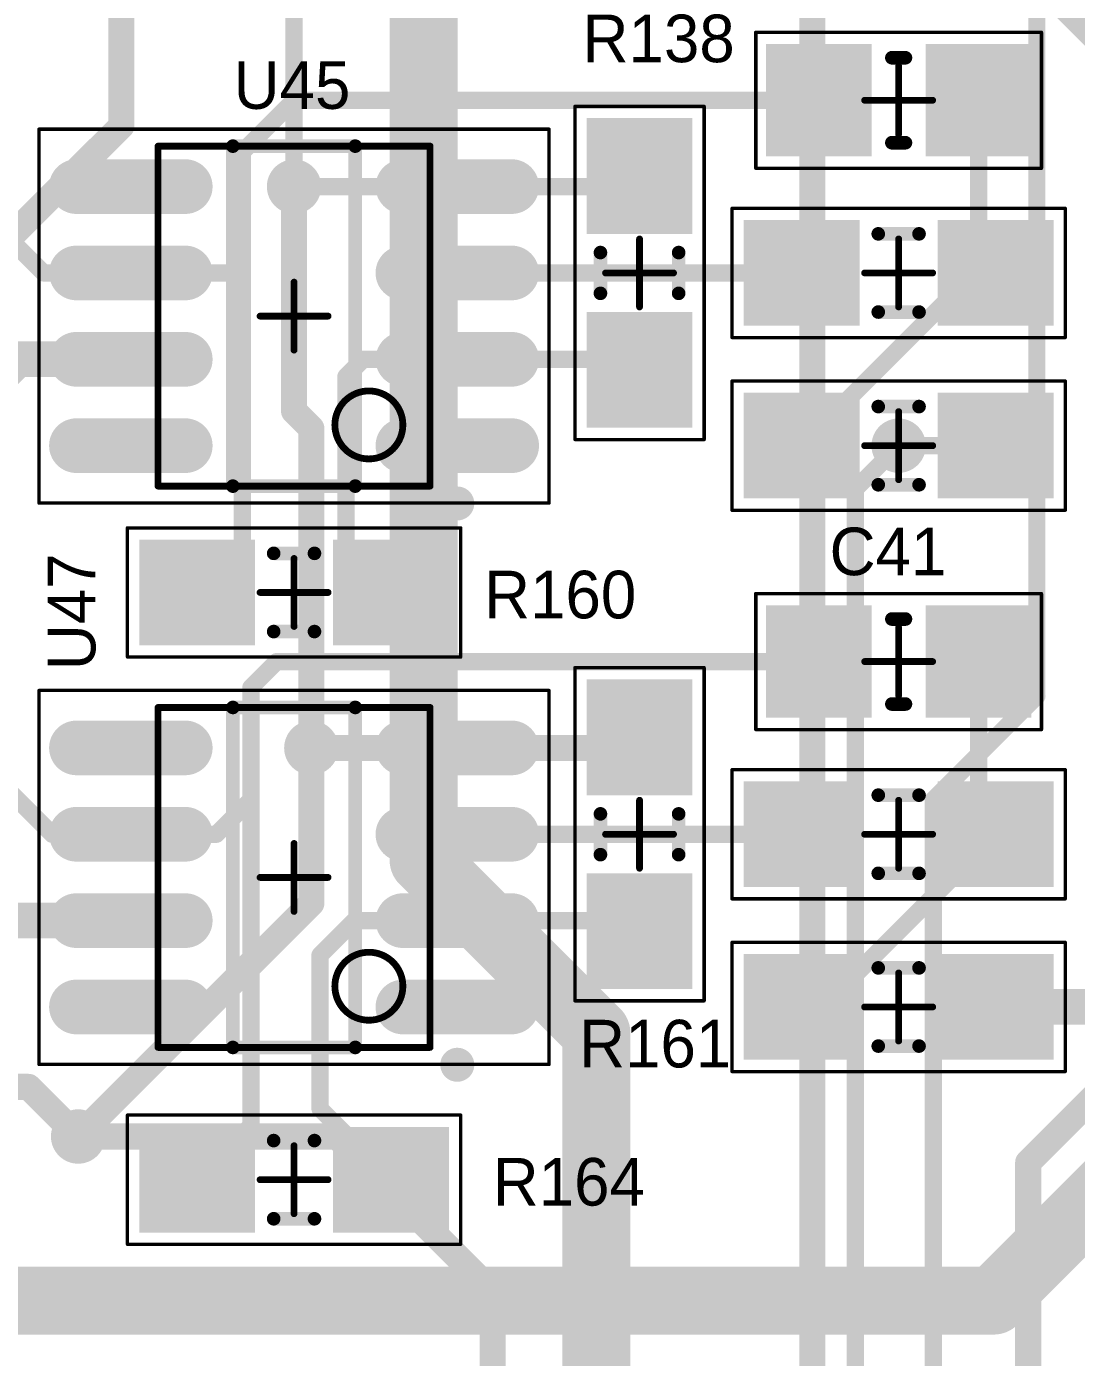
# Model space of a CAD drawing. Header units: millimetres. Extents: x 37 to 246, y 26 to 184.
# Drawn here: x 211.97 to 227.4, y 69.14 to 88.71 of the extents above; entities that cross this region are included whole.
import ezdxf

# ---------------------------------------------------------------- set-up
doc = ezdxf.new("R2010")
doc.units = ezdxf.units.MM
for name, color, linetype in [('BottomLayer', 5, 'Continuous'), ('Mechanical13', 56, 'Continuous'), ('Mechanical15', 56, 'Continuous'), ('MultiLayer', 9, 'Continuous'), ('TopLayer', 1, 'Continuous'), ('TopOverlay', 2, 'Continuous'), ('TopPaste', 8, 'Continuous'), ('TopSolder', 216, 'Continuous'), ('ViaHoleLayer', 16, 'Continuous')]:
    doc.layers.add(name, color=color, linetype=linetype)

msp = doc.modelspace()

# ---------------------------------------------------------------- linework, layer by layer
at = {"layer": 'BottomLayer'}
for points, const_width in [([(213.36, 87.249), (213.36, 97.155)], 0.384), ([(217.805, 76.454), (217.805, 94.234)], 1), ([(226.822, 78.867), (226.822, 94.615)], 0.254), ([(223.52, 59.69), (223.52, 94.234)], 0.384), ([(215.9, 86.36), (215.9, 90.297)], 0.254), ([(210.82, 84.709), (213.36, 87.249)], 0.384), ([(215.9, 83.058), (215.9, 86.36)], 0.384), ([(215.9, 83.058), (216.154, 82.804)], 0.384), ([(216.154, 78.105), (216.154, 82.804)], 0.384), ([(224.155, 81.915), (224.79, 82.55)], 0.254), ([(224.155, 59.309), (224.155, 81.915)], 0.254), ([(225.298, 77.343), (226.822, 78.867)], 0.254), ([(216.154, 75.819), (216.154, 78.105)], 0.384), ([(225.298, 54.864), (225.298, 77.343)], 0.254), ([(217.805, 76.454), (220.345, 73.914)], 1), ([(226.695, 72.009), (230.886, 76.2)], 0.384), ([(212.725, 72.39), (216.154, 75.819)], 0.384), ([(220.345, 65.405), (220.345, 73.914)], 1), ([(212.725, 72.39), (216.535, 72.39)], 0.384), ([(216.535, 72.39), (218.821, 70.104)], 0.384), ([(226.695, 60.325), (226.695, 72.009)], 0.384), ([(218.821, 66.421), (218.821, 70.104)], 0.384)]:
    msp.add_lwpolyline(points, dxfattribs=dict(at, const_width=const_width))
for points, const_width in [([(213.264, 87.249, 1), (213.456, 87.249, 1)], 0.192), ([(213.264, 87.249, 1), (213.456, 87.249, 1)], 0.192), ([(215.7, 86.36, 1), (216.1, 86.36, 1)], 0.4), ([(215.804, 86.36, 1), (215.996, 86.36, 1)], 0.192), ([(215.837, 86.36, 1), (215.964, 86.36, 1)], 0.127), ([(215.804, 83.058, 1), (215.996, 83.058, 1)], 0.192), ([(215.804, 83.058, 1), (215.996, 83.058, 1)], 0.192), ([(216.058, 82.804, 1), (216.25, 82.804, 1)], 0.192), ([(216.058, 82.804, 1), (216.25, 82.804, 1)], 0.192), ([(224.59, 82.55, 1), (224.99, 82.55, 1)], 0.4), ([(224.726, 82.55, 1), (224.853, 82.55, 1)], 0.127), ([(224.091, 81.915, 1), (224.219, 81.915, 1)], 0.127), ([(224.091, 81.915, 1), (224.219, 81.915, 1)], 0.127), ([(226.758, 78.867, 1), (226.886, 78.867, 1)], 0.127), ([(226.758, 78.867, 1), (226.886, 78.867, 1)], 0.127), ([(215.954, 78.105, 1), (216.354, 78.105, 1)], 0.4), ([(216.058, 78.105, 1), (216.25, 78.105, 1)], 0.192), ([(216.058, 78.105, 1), (216.25, 78.105, 1)], 0.192), ([(225.234, 77.343, 1), (225.362, 77.343, 1)], 0.127), ([(225.234, 77.343, 1), (225.362, 77.343, 1)], 0.127), ([(217.555, 76.454, 1), (218.055, 76.454, 1)], 0.5), ([(217.555, 76.454, 1), (218.055, 76.454, 1)], 0.5), ([(216.058, 75.819, 1), (216.25, 75.819, 1)], 0.192), ([(216.058, 75.819, 1), (216.25, 75.819, 1)], 0.192), ([(220.095, 73.914, 1), (220.595, 73.914, 1)], 0.5), ([(220.095, 73.914, 1), (220.595, 73.914, 1)], 0.5), ([(212.525, 72.39, 1), (212.925, 72.39, 1)], 0.4), ([(212.629, 72.39, 1), (212.821, 72.39, 1)], 0.192), ([(212.629, 72.39, 1), (212.821, 72.39, 1)], 0.192), ([(216.439, 72.39, 1), (216.631, 72.39, 1)], 0.192), ([(216.439, 72.39, 1), (216.631, 72.39, 1)], 0.192), ([(226.599, 72.009, 1), (226.791, 72.009, 1)], 0.192), ([(226.599, 72.009, 1), (226.791, 72.009, 1)], 0.192), ([(218.725, 70.104, 1), (218.917, 70.104, 1)], 0.192), ([(218.725, 70.104, 1), (218.917, 70.104, 1)], 0.192)]:
    msp.add_lwpolyline(points, format="xyb", close=True, dxfattribs=dict(at, const_width=const_width))
at = {"layer": 'Mechanical13', "const_width": 0.1}
for points in [[(213.9, 86.955), (217.9, 86.955)], [(213.9, 81.955), (213.9, 86.955)], [(217.9, 81.955), (217.9, 86.955)], [(213.9, 81.955), (217.9, 81.955)], [(213.9, 73.7), (213.9, 78.7)], [(213.9, 78.7), (217.9, 78.7)], [(217.9, 73.7), (217.9, 78.7)], [(213.9, 73.7), (217.9, 73.7)]]:
    msp.add_lwpolyline(points, dxfattribs=at)
at = {"layer": 'Mechanical13'}
for points, const_width in [([(213.875, 86.955, 1), (213.925, 86.955, 1)], 0.05), ([(213.875, 86.955, 1), (213.925, 86.955, 1)], 0.05), ([(217.875, 86.955, 1), (217.925, 86.955, 1)], 0.05), ([(217.875, 86.955, 1), (217.925, 86.955, 1)], 0.05), ([(217.5, 82.855, 1), (216.5, 82.855, 1)], 0.1), ([(216.475, 82.855, 1), (216.525, 82.855, 1)], 0.05), ([(217.475, 82.855, 1), (217.525, 82.855, 1)], 0.05), ([(213.875, 81.955, 1), (213.925, 81.955, 1)], 0.05), ([(213.875, 81.955, 1), (213.925, 81.955, 1)], 0.05), ([(217.875, 81.955, 1), (217.925, 81.955, 1)], 0.05), ([(217.875, 81.955, 1), (217.925, 81.955, 1)], 0.05), ([(213.875, 78.7, 1), (213.925, 78.7, 1)], 0.05), ([(213.875, 78.7, 1), (213.925, 78.7, 1)], 0.05), ([(217.875, 78.7, 1), (217.925, 78.7, 1)], 0.05), ([(217.875, 78.7, 1), (217.925, 78.7, 1)], 0.05), ([(217.5, 74.6, 1), (216.5, 74.6, 1)], 0.1), ([(216.475, 74.6, 1), (216.525, 74.6, 1)], 0.05), ([(217.475, 74.6, 1), (217.525, 74.6, 1)], 0.05), ([(213.875, 73.7, 1), (213.925, 73.7, 1)], 0.05), ([(213.875, 73.7, 1), (213.925, 73.7, 1)], 0.05), ([(217.875, 73.7, 1), (217.925, 73.7, 1)], 0.05), ([(217.875, 73.7, 1), (217.925, 73.7, 1)], 0.05)]:
    msp.add_lwpolyline(points, format="xyb", close=True, dxfattribs=dict(at, const_width=const_width))
at = {"layer": 'Mechanical15'}
for points, const_width in [([(222.69, 88.63), (226.89, 88.63)], 0.05), ([(222.69, 86.63), (222.69, 88.63)], 0.05), ([(226.89, 86.63), (226.89, 88.63)], 0.05), ([(224.79, 87.13), (224.79, 88.13)], 0.1), ([(224.29, 87.63), (225.29, 87.63)], 0.1), ([(220.03, 82.64), (220.03, 87.54)], 0.05), ([(220.03, 87.54), (221.93, 87.54)], 0.05), ([(221.93, 82.64), (221.93, 87.54)], 0.05), ([(212.15, 87.205), (219.65, 87.205)], 0.05), ([(212.15, 81.705), (212.15, 87.205)], 0.05), ([(219.65, 81.705), (219.65, 87.205)], 0.05), ([(222.69, 86.63), (226.89, 86.63)], 0.05), ([(222.34, 86.04), (227.24, 86.04)], 0.05), ([(222.34, 84.14), (222.34, 86.04)], 0.05), ([(227.24, 84.14), (227.24, 86.04)], 0.05), ([(220.98, 84.59), (220.98, 85.59)], 0.1), ([(224.79, 84.59), (224.79, 85.59)], 0.1), ([(220.48, 85.09), (221.48, 85.09)], 0.1), ([(224.29, 85.09), (225.29, 85.09)], 0.1), ([(215.9, 83.955), (215.9, 84.955)], 0.1), ([(215.4, 84.455), (216.4, 84.455)], 0.1), ([(222.34, 84.14), (227.24, 84.14)], 0.05), ([(222.34, 81.6), (222.34, 83.5)], 0.05), ([(222.34, 83.5), (227.24, 83.5)], 0.05), ([(227.24, 81.6), (227.24, 83.5)], 0.05), ([(224.79, 82.05), (224.79, 83.05)], 0.1), ([(220.03, 82.64), (221.93, 82.64)], 0.05), ([(224.29, 82.55), (225.29, 82.55)], 0.1), ([(212.15, 81.705), (219.65, 81.705)], 0.05), ([(222.34, 81.6), (227.24, 81.6)], 0.05), ([(213.45, 81.341), (218.35, 81.341)], 0.05), ([(213.45, 79.441), (213.45, 81.341)], 0.05), ([(218.35, 79.441), (218.35, 81.341)], 0.05), ([(215.9, 79.891), (215.9, 80.891)], 0.1), ([(215.4, 80.391), (216.4, 80.391)], 0.1), ([(222.69, 80.375), (226.89, 80.375)], 0.05), ([(222.69, 78.375), (222.69, 80.375)], 0.05), ([(226.89, 78.375), (226.89, 80.375)], 0.05), ([(224.79, 78.875), (224.79, 79.875)], 0.1), ([(213.45, 79.441), (218.35, 79.441)], 0.05), ([(220.03, 79.285), (221.93, 79.285)], 0.05), ([(220.03, 74.385), (220.03, 79.285)], 0.05), ([(221.93, 74.385), (221.93, 79.285)], 0.05), ([(224.29, 79.375), (225.29, 79.375)], 0.1), ([(212.15, 73.45), (212.15, 78.95)], 0.05), ([(212.15, 78.95), (219.65, 78.95)], 0.05), ([(219.65, 73.45), (219.65, 78.95)], 0.05), ([(222.69, 78.375), (226.89, 78.375)], 0.05), ([(222.34, 75.885), (222.34, 77.785)], 0.05), ([(222.34, 77.785), (227.24, 77.785)], 0.05), ([(227.24, 75.885), (227.24, 77.785)], 0.05), ([(220.98, 76.335), (220.98, 77.335)], 0.1), ([(224.79, 76.335), (224.79, 77.335)], 0.1), ([(215.9, 75.7), (215.9, 76.7)], 0.1), ([(220.48, 76.835), (221.48, 76.835)], 0.1), ([(224.29, 76.835), (225.29, 76.835)], 0.1), ([(215.4, 76.2), (216.4, 76.2)], 0.1), ([(222.34, 75.885), (227.24, 75.885)], 0.05), ([(222.34, 75.245), (227.24, 75.245)], 0.05), ([(222.34, 73.345), (222.34, 75.245)], 0.05), ([(227.24, 73.345), (227.24, 75.245)], 0.05), ([(224.79, 73.795), (224.79, 74.795)], 0.1), ([(220.03, 74.385), (221.93, 74.385)], 0.05), ([(224.29, 74.295), (225.29, 74.295)], 0.1), ([(212.15, 73.45), (219.65, 73.45)], 0.05), ([(222.34, 73.345), (227.24, 73.345)], 0.05), ([(213.45, 72.705), (218.35, 72.705)], 0.05), ([(213.45, 70.805), (213.45, 72.705)], 0.05), ([(218.35, 70.805), (218.35, 72.705)], 0.05), ([(215.9, 71.255), (215.9, 72.255)], 0.1), ([(215.4, 71.755), (216.4, 71.755)], 0.1), ([(213.45, 70.805), (218.35, 70.805)], 0.05)]:
    msp.add_lwpolyline(points, dxfattribs=dict(at, const_width=const_width))
for points, const_width in [([(222.677, 88.63, 1), (222.702, 88.63, 1)], 0.025), ([(222.677, 88.63, 1), (222.702, 88.63, 1)], 0.025), ([(226.877, 88.63, 1), (226.902, 88.63, 1)], 0.025), ([(226.877, 88.63, 1), (226.902, 88.63, 1)], 0.025), ([(224.765, 88.13, 1), (224.815, 88.13, 1)], 0.05), ([(224.265, 87.63, 1), (224.315, 87.63, 1)], 0.05), ([(225.265, 87.63, 1), (225.315, 87.63, 1)], 0.05), ([(220.018, 87.54, 1), (220.042, 87.54, 1)], 0.025), ([(220.018, 87.54, 1), (220.042, 87.54, 1)], 0.025), ([(221.918, 87.54, 1), (221.942, 87.54, 1)], 0.025), ([(221.918, 87.54, 1), (221.942, 87.54, 1)], 0.025), ([(212.138, 87.205, 1), (212.162, 87.205, 1)], 0.025), ([(212.138, 87.205, 1), (212.162, 87.205, 1)], 0.025), ([(219.638, 87.205, 1), (219.662, 87.205, 1)], 0.025), ([(219.638, 87.205, 1), (219.662, 87.205, 1)], 0.025), ([(224.765, 87.13, 1), (224.815, 87.13, 1)], 0.05), ([(222.677, 86.63, 1), (222.702, 86.63, 1)], 0.025), ([(222.677, 86.63, 1), (222.702, 86.63, 1)], 0.025), ([(226.877, 86.63, 1), (226.902, 86.63, 1)], 0.025), ([(226.877, 86.63, 1), (226.902, 86.63, 1)], 0.025), ([(222.328, 86.04, 1), (222.352, 86.04, 1)], 0.025), ([(222.328, 86.04, 1), (222.352, 86.04, 1)], 0.025), ([(227.228, 86.04, 1), (227.252, 86.04, 1)], 0.025), ([(227.228, 86.04, 1), (227.252, 86.04, 1)], 0.025), ([(220.955, 85.59, 1), (221.005, 85.59, 1)], 0.05), ([(224.765, 85.59, 1), (224.815, 85.59, 1)], 0.05), ([(220.455, 85.09, 1), (220.505, 85.09, 1)], 0.05), ([(221.455, 85.09, 1), (221.505, 85.09, 1)], 0.05), ([(224.265, 85.09, 1), (224.315, 85.09, 1)], 0.05), ([(225.265, 85.09, 1), (225.315, 85.09, 1)], 0.05), ([(215.875, 84.955, 1), (215.925, 84.955, 1)], 0.05), ([(220.955, 84.59, 1), (221.005, 84.59, 1)], 0.05), ([(224.765, 84.59, 1), (224.815, 84.59, 1)], 0.05), ([(215.375, 84.455, 1), (215.425, 84.455, 1)], 0.05), ([(216.375, 84.455, 1), (216.425, 84.455, 1)], 0.05), ([(222.328, 84.14, 1), (222.352, 84.14, 1)], 0.025), ([(222.328, 84.14, 1), (222.352, 84.14, 1)], 0.025), ([(227.228, 84.14, 1), (227.252, 84.14, 1)], 0.025), ([(227.228, 84.14, 1), (227.252, 84.14, 1)], 0.025), ([(215.875, 83.955, 1), (215.925, 83.955, 1)], 0.05), ([(222.328, 83.5, 1), (222.352, 83.5, 1)], 0.025), ([(222.328, 83.5, 1), (222.352, 83.5, 1)], 0.025), ([(227.228, 83.5, 1), (227.252, 83.5, 1)], 0.025), ([(227.228, 83.5, 1), (227.252, 83.5, 1)], 0.025), ([(224.765, 83.05, 1), (224.815, 83.05, 1)], 0.05), ([(220.018, 82.64, 1), (220.042, 82.64, 1)], 0.025), ([(220.018, 82.64, 1), (220.042, 82.64, 1)], 0.025), ([(221.918, 82.64, 1), (221.942, 82.64, 1)], 0.025), ([(221.918, 82.64, 1), (221.942, 82.64, 1)], 0.025), ([(224.265, 82.55, 1), (224.315, 82.55, 1)], 0.05), ([(225.265, 82.55, 1), (225.315, 82.55, 1)], 0.05), ([(224.765, 82.05, 1), (224.815, 82.05, 1)], 0.05), ([(212.138, 81.705, 1), (212.162, 81.705, 1)], 0.025), ([(212.138, 81.705, 1), (212.162, 81.705, 1)], 0.025), ([(219.638, 81.705, 1), (219.662, 81.705, 1)], 0.025), ([(219.638, 81.705, 1), (219.662, 81.705, 1)], 0.025), ([(222.328, 81.6, 1), (222.352, 81.6, 1)], 0.025), ([(222.328, 81.6, 1), (222.352, 81.6, 1)], 0.025), ([(227.228, 81.6, 1), (227.252, 81.6, 1)], 0.025), ([(227.228, 81.6, 1), (227.252, 81.6, 1)], 0.025), ([(213.438, 81.341, 1), (213.462, 81.341, 1)], 0.025), ([(213.438, 81.341, 1), (213.462, 81.341, 1)], 0.025), ([(218.338, 81.341, 1), (218.362, 81.341, 1)], 0.025), ([(218.338, 81.341, 1), (218.362, 81.341, 1)], 0.025), ([(215.875, 80.891, 1), (215.925, 80.891, 1)], 0.05), ([(215.375, 80.391, 1), (215.425, 80.391, 1)], 0.05), ([(216.375, 80.391, 1), (216.425, 80.391, 1)], 0.05), ([(222.677, 80.375, 1), (222.702, 80.375, 1)], 0.025), ([(222.677, 80.375, 1), (222.702, 80.375, 1)], 0.025), ([(226.877, 80.375, 1), (226.902, 80.375, 1)], 0.025), ([(226.877, 80.375, 1), (226.902, 80.375, 1)], 0.025), ([(215.875, 79.891, 1), (215.925, 79.891, 1)], 0.05), ([(224.765, 79.875, 1), (224.815, 79.875, 1)], 0.05), ([(213.438, 79.441, 1), (213.462, 79.441, 1)], 0.025), ([(213.438, 79.441, 1), (213.462, 79.441, 1)], 0.025), ([(218.338, 79.441, 1), (218.362, 79.441, 1)], 0.025), ([(218.338, 79.441, 1), (218.362, 79.441, 1)], 0.025), ([(220.018, 79.285, 1), (220.042, 79.285, 1)], 0.025), ([(220.018, 79.285, 1), (220.042, 79.285, 1)], 0.025), ([(221.918, 79.285, 1), (221.942, 79.285, 1)], 0.025), ([(221.918, 79.285, 1), (221.942, 79.285, 1)], 0.025), ([(224.265, 79.375, 1), (224.315, 79.375, 1)], 0.05), ([(225.265, 79.375, 1), (225.315, 79.375, 1)], 0.05), ([(212.138, 78.95, 1), (212.162, 78.95, 1)], 0.025), ([(212.138, 78.95, 1), (212.162, 78.95, 1)], 0.025), ([(219.638, 78.95, 1), (219.662, 78.95, 1)], 0.025), ([(219.638, 78.95, 1), (219.662, 78.95, 1)], 0.025), ([(224.765, 78.875, 1), (224.815, 78.875, 1)], 0.05), ([(222.677, 78.375, 1), (222.702, 78.375, 1)], 0.025), ([(222.677, 78.375, 1), (222.702, 78.375, 1)], 0.025), ([(226.877, 78.375, 1), (226.902, 78.375, 1)], 0.025), ([(226.877, 78.375, 1), (226.902, 78.375, 1)], 0.025), ([(222.328, 77.785, 1), (222.352, 77.785, 1)], 0.025), ([(222.328, 77.785, 1), (222.352, 77.785, 1)], 0.025), ([(227.228, 77.785, 1), (227.252, 77.785, 1)], 0.025), ([(227.228, 77.785, 1), (227.252, 77.785, 1)], 0.025), ([(220.955, 77.335, 1), (221.005, 77.335, 1)], 0.05), ([(224.765, 77.335, 1), (224.815, 77.335, 1)], 0.05), ([(215.875, 76.7, 1), (215.925, 76.7, 1)], 0.05), ([(220.455, 76.835, 1), (220.505, 76.835, 1)], 0.05), ([(221.455, 76.835, 1), (221.505, 76.835, 1)], 0.05), ([(224.265, 76.835, 1), (224.315, 76.835, 1)], 0.05), ([(225.265, 76.835, 1), (225.315, 76.835, 1)], 0.05), ([(220.955, 76.335, 1), (221.005, 76.335, 1)], 0.05), ([(224.765, 76.335, 1), (224.815, 76.335, 1)], 0.05), ([(215.375, 76.2, 1), (215.425, 76.2, 1)], 0.05), ([(216.375, 76.2, 1), (216.425, 76.2, 1)], 0.05), ([(215.875, 75.7, 1), (215.925, 75.7, 1)], 0.05), ([(222.328, 75.885, 1), (222.352, 75.885, 1)], 0.025), ([(222.328, 75.885, 1), (222.352, 75.885, 1)], 0.025), ([(227.228, 75.885, 1), (227.252, 75.885, 1)], 0.025), ([(227.228, 75.885, 1), (227.252, 75.885, 1)], 0.025), ([(222.328, 75.245, 1), (222.352, 75.245, 1)], 0.025), ([(222.328, 75.245, 1), (222.352, 75.245, 1)], 0.025), ([(227.228, 75.245, 1), (227.252, 75.245, 1)], 0.025), ([(227.228, 75.245, 1), (227.252, 75.245, 1)], 0.025), ([(224.765, 74.795, 1), (224.815, 74.795, 1)], 0.05), ([(220.018, 74.385, 1), (220.042, 74.385, 1)], 0.025), ([(220.018, 74.385, 1), (220.042, 74.385, 1)], 0.025), ([(221.918, 74.385, 1), (221.942, 74.385, 1)], 0.025), ([(221.918, 74.385, 1), (221.942, 74.385, 1)], 0.025), ([(224.265, 74.295, 1), (224.315, 74.295, 1)], 0.05), ([(225.265, 74.295, 1), (225.315, 74.295, 1)], 0.05), ([(224.765, 73.795, 1), (224.815, 73.795, 1)], 0.05), ([(212.138, 73.45, 1), (212.162, 73.45, 1)], 0.025), ([(212.138, 73.45, 1), (212.162, 73.45, 1)], 0.025), ([(219.638, 73.45, 1), (219.662, 73.45, 1)], 0.025), ([(219.638, 73.45, 1), (219.662, 73.45, 1)], 0.025), ([(222.328, 73.345, 1), (222.352, 73.345, 1)], 0.025), ([(222.328, 73.345, 1), (222.352, 73.345, 1)], 0.025), ([(227.228, 73.345, 1), (227.252, 73.345, 1)], 0.025), ([(227.228, 73.345, 1), (227.252, 73.345, 1)], 0.025), ([(213.438, 72.705, 1), (213.462, 72.705, 1)], 0.025), ([(213.438, 72.705, 1), (213.462, 72.705, 1)], 0.025), ([(218.338, 72.705, 1), (218.362, 72.705, 1)], 0.025), ([(218.338, 72.705, 1), (218.362, 72.705, 1)], 0.025), ([(215.875, 72.255, 1), (215.925, 72.255, 1)], 0.05), ([(215.375, 71.755, 1), (215.425, 71.755, 1)], 0.05), ([(216.375, 71.755, 1), (216.425, 71.755, 1)], 0.05), ([(215.875, 71.255, 1), (215.925, 71.255, 1)], 0.05), ([(213.438, 70.805, 1), (213.462, 70.805, 1)], 0.025), ([(213.438, 70.805, 1), (213.462, 70.805, 1)], 0.025), ([(218.338, 70.805, 1), (218.362, 70.805, 1)], 0.025), ([(218.338, 70.805, 1), (218.362, 70.805, 1)], 0.025)]:
    msp.add_lwpolyline(points, format="xyb", close=True, dxfattribs=dict(at, const_width=const_width))
at = {"layer": 'MultiLayer', "const_width": 0.4}
for points in [[(215.7, 86.36, 1), (216.1, 86.36, 1)], [(224.59, 82.55, 1), (224.99, 82.55, 1)], [(215.954, 78.105, 1), (216.354, 78.105, 1)], [(212.525, 72.39, 1), (212.925, 72.39, 1)]]:
    msp.add_lwpolyline(points, format="xyb", close=True, dxfattribs=at)
at = {"layer": 'TopLayer'}
for points, const_width in [([(218.186, 98.044), (230.886, 85.344)], 0.384), ([(215.138, 86.868), (215.9, 87.63)], 0.254), ([(215.9, 87.63), (223.615, 87.63)], 0.254), ([(225.965, 85.34), (225.965, 87.63)], 0.254), ([(215.138, 85.09), (215.138, 86.868)], 0.254), ([(214.3, 86.36), (212.7, 86.36)], 0.6), ([(219.1, 86.36), (217.5, 86.36)], 0.6), ([(220.825, 86.36), (220.98, 86.515)], 0.254), ([(215.9, 86.36), (218.3, 86.36)], 0.254), ([(218.3, 86.36), (220.825, 86.36)], 0.254), ([(211.582, 85.725), (212.217, 85.09)], 0.254), ([(214.3, 85.09), (212.7, 85.09)], 0.6), ([(219.1, 85.09), (217.5, 85.09)], 0.6), ([(225.965, 85.34), (226.215, 85.09)], 0.254), ([(212.217, 85.09), (213.5, 85.09)], 0.254), ([(213.5, 85.09), (215.138, 85.09)], 0.254), ([(215.138, 81.054), (215.138, 85.09)], 0.254), ([(218.3, 85.09), (223.365, 85.09)], 0.254), ([(223.365, 82.55), (225.905, 85.09)], 0.254), ([(225.905, 85.09), (226.215, 85.09)], 0.254), ([(210.82, 82.804), (211.836, 83.82)], 0.524), ([(211.836, 83.82), (213.5, 83.82)], 0.524), ([(214.3, 83.82), (212.7, 83.82)], 0.6), ([(219.1, 83.82), (217.5, 83.82)], 0.6), ([(216.662, 83.566), (216.916, 83.82)], 0.254), ([(216.916, 83.82), (218.3, 83.82)], 0.254), ([(218.3, 83.82), (220.825, 83.82)], 0.254), ([(220.825, 83.82), (220.98, 83.665)], 0.254), ([(216.662, 81.054), (216.662, 83.566)], 0.254), ([(214.3, 82.55), (212.7, 82.55)], 0.6), ([(219.1, 82.55), (217.5, 82.55)], 0.6), ([(224.79, 82.55), (226.215, 82.55)], 0.254), ([(214.475, 80.391), (215.138, 81.054)], 0.254), ([(216.662, 81.054), (217.325, 80.391)], 0.254), ([(215.265, 78.994), (215.646, 79.375)], 0.254), ([(215.646, 79.375), (223.615, 79.375)], 0.254), ([(225.965, 77.085), (225.965, 79.375)], 0.254), ([(215.265, 77.343), (215.265, 78.994)], 0.254), ([(214.3, 78.105), (212.7, 78.105)], 0.6), ([(216.154, 78.105), (218.3, 78.105)], 0.384), ([(219.1, 78.105), (217.5, 78.105)], 0.6), ([(218.3, 78.105), (220.825, 78.105)], 0.384), ([(220.825, 78.105), (220.98, 78.26)], 0.384), ([(211.201, 77.978), (212.344, 76.835)], 0.254), ([(214.757, 76.835), (215.265, 77.343)], 0.254), ([(215.265, 72.545), (215.265, 77.343)], 0.254), ([(214.3, 76.835), (212.7, 76.835)], 0.6), ([(219.1, 76.835), (217.5, 76.835)], 0.6), ([(225.965, 77.085), (226.215, 76.835)], 0.254), ([(212.344, 76.835), (213.5, 76.835)], 0.254), ([(213.5, 76.835), (214.757, 76.835)], 0.254), ([(218.3, 76.835), (223.365, 76.835)], 0.254), ([(223.675, 74.295), (226.215, 76.835)], 0.254), ([(210.915, 75.565), (213.5, 75.565)], 0.524), ([(214.3, 75.565), (212.7, 75.565)], 0.6), ([(219.1, 75.565), (217.5, 75.565)], 0.6), ([(216.281, 75.057), (216.789, 75.565)], 0.254), ([(216.789, 75.565), (218.3, 75.565)], 0.254), ([(218.3, 75.565), (220.825, 75.565)], 0.254), ([(220.825, 75.565), (220.98, 75.41)], 0.254), ([(216.281, 72.799), (216.281, 75.057)], 0.254), ([(214.3, 74.295), (212.7, 74.295)], 0.6), ([(219.1, 74.295), (217.5, 74.295)], 0.6), ([(223.365, 74.295), (223.675, 74.295)], 0.254), ([(226.215, 74.295), (233.553, 74.295)], 0.524), ([(210.82, 73.12), (211.995, 73.12)], 0.384), ([(211.995, 73.12), (212.725, 72.39)], 0.384), ([(216.281, 72.799), (217.325, 71.755)], 0.254), ([(214.475, 71.755), (215.265, 72.545)], 0.254), ([(226.187, 69.977), (227.965, 71.755)], 1), ([(210.534, 69.977), (226.187, 69.977)], 1)]:
    msp.add_lwpolyline(points, dxfattribs=dict(at, const_width=const_width))
for points, const_width in [([(215.837, 87.63, 1), (215.964, 87.63, 1)], 0.127), ([(215.837, 87.63, 1), (215.964, 87.63, 1)], 0.127), ([(223.551, 87.63, 1), (223.678, 87.63, 1)], 0.127), ([(225.901, 87.63, 1), (226.028, 87.63, 1)], 0.127), ([(215.075, 86.868, 1), (215.202, 86.868, 1)], 0.127), ([(215.075, 86.868, 1), (215.202, 86.868, 1)], 0.127), ([(215.7, 86.36, 1), (216.1, 86.36, 1)], 0.4), ([(212.55, 86.36, 1), (212.85, 86.36, 1)], 0.3), ([(214.15, 86.36, 1), (214.45, 86.36, 1)], 0.3), ([(217.35, 86.36, 1), (217.65, 86.36, 1)], 0.3), ([(218.95, 86.36, 1), (219.25, 86.36, 1)], 0.3), ([(220.917, 86.515, 1), (221.043, 86.515, 1)], 0.127), ([(215.837, 86.36, 1), (215.964, 86.36, 1)], 0.127), ([(218.237, 86.36, 1), (218.364, 86.36, 1)], 0.127), ([(218.237, 86.36, 1), (218.364, 86.36, 1)], 0.127), ([(220.761, 86.36, 1), (220.888, 86.36, 1)], 0.127), ([(220.761, 86.36, 1), (220.888, 86.36, 1)], 0.127), ([(212.55, 85.09, 1), (212.85, 85.09, 1)], 0.3), ([(214.15, 85.09, 1), (214.45, 85.09, 1)], 0.3), ([(217.35, 85.09, 1), (217.65, 85.09, 1)], 0.3), ([(218.95, 85.09, 1), (219.25, 85.09, 1)], 0.3), ([(225.901, 85.34, 1), (226.028, 85.34, 1)], 0.127), ([(225.901, 85.34, 1), (226.028, 85.34, 1)], 0.127), ([(212.154, 85.09, 1), (212.28, 85.09, 1)], 0.127), ([(212.154, 85.09, 1), (212.28, 85.09, 1)], 0.127), ([(213.436, 85.09, 1), (213.563, 85.09, 1)], 0.127), ([(213.436, 85.09, 1), (213.563, 85.09, 1)], 0.127), ([(215.075, 85.09, 1), (215.202, 85.09, 1)], 0.127), ([(215.075, 85.09, 1), (215.202, 85.09, 1)], 0.127), ([(215.075, 85.09, 1), (215.202, 85.09, 1)], 0.127), ([(218.237, 85.09, 1), (218.364, 85.09, 1)], 0.127), ([(223.301, 85.09, 1), (223.428, 85.09, 1)], 0.127), ([(225.842, 85.09, 1), (225.969, 85.09, 1)], 0.127), ([(225.842, 85.09, 1), (225.969, 85.09, 1)], 0.127), ([(226.151, 85.09, 1), (226.278, 85.09, 1)], 0.127), ([(226.151, 85.09, 1), (226.278, 85.09, 1)], 0.127), ([(211.705, 83.82, 1), (211.967, 83.82, 1)], 0.262), ([(211.705, 83.82, 1), (211.967, 83.82, 1)], 0.262), ([(212.55, 83.82, 1), (212.85, 83.82, 1)], 0.3), ([(213.369, 83.82, 1), (213.631, 83.82, 1)], 0.262), ([(214.15, 83.82, 1), (214.45, 83.82, 1)], 0.3), ([(217.35, 83.82, 1), (217.65, 83.82, 1)], 0.3), ([(218.95, 83.82, 1), (219.25, 83.82, 1)], 0.3), ([(216.852, 83.82, 1), (216.98, 83.82, 1)], 0.127), ([(216.852, 83.82, 1), (216.98, 83.82, 1)], 0.127), ([(218.237, 83.82, 1), (218.364, 83.82, 1)], 0.127), ([(218.237, 83.82, 1), (218.364, 83.82, 1)], 0.127), ([(220.761, 83.82, 1), (220.888, 83.82, 1)], 0.127), ([(220.761, 83.82, 1), (220.888, 83.82, 1)], 0.127), ([(220.917, 83.665, 1), (221.043, 83.665, 1)], 0.127), ([(216.599, 83.566, 1), (216.726, 83.566, 1)], 0.127), ([(216.599, 83.566, 1), (216.726, 83.566, 1)], 0.127), ([(212.55, 82.55, 1), (212.85, 82.55, 1)], 0.3), ([(214.15, 82.55, 1), (214.45, 82.55, 1)], 0.3), ([(217.35, 82.55, 1), (217.65, 82.55, 1)], 0.3), ([(218.95, 82.55, 1), (219.25, 82.55, 1)], 0.3), ([(224.59, 82.55, 1), (224.99, 82.55, 1)], 0.4), ([(223.301, 82.55, 1), (223.428, 82.55, 1)], 0.127), ([(224.726, 82.55, 1), (224.853, 82.55, 1)], 0.127), ([(226.151, 82.55, 1), (226.278, 82.55, 1)], 0.127), ([(215.075, 81.054, 1), (215.202, 81.054, 1)], 0.127), ([(215.075, 81.054, 1), (215.202, 81.054, 1)], 0.127), ([(216.599, 81.054, 1), (216.726, 81.054, 1)], 0.127), ([(216.599, 81.054, 1), (216.726, 81.054, 1)], 0.127), ([(214.411, 80.391, 1), (214.538, 80.391, 1)], 0.127), ([(217.261, 80.391, 1), (217.388, 80.391, 1)], 0.127), ([(215.583, 79.375, 1), (215.709, 79.375, 1)], 0.127), ([(215.583, 79.375, 1), (215.709, 79.375, 1)], 0.127), ([(223.551, 79.375, 1), (223.678, 79.375, 1)], 0.127), ([(225.901, 79.375, 1), (226.028, 79.375, 1)], 0.127), ([(215.202, 78.994, 1), (215.328, 78.994, 1)], 0.127), ([(215.202, 78.994, 1), (215.328, 78.994, 1)], 0.127), ([(215.954, 78.105, 1), (216.354, 78.105, 1)], 0.4), ([(212.55, 78.105, 1), (212.85, 78.105, 1)], 0.3), ([(214.15, 78.105, 1), (214.45, 78.105, 1)], 0.3), ([(216.058, 78.105, 1), (216.25, 78.105, 1)], 0.192), ([(217.35, 78.105, 1), (217.65, 78.105, 1)], 0.3), ([(218.204, 78.105, 1), (218.396, 78.105, 1)], 0.192), ([(218.204, 78.105, 1), (218.396, 78.105, 1)], 0.192), ([(218.95, 78.105, 1), (219.25, 78.105, 1)], 0.3), ([(220.729, 78.105, 1), (220.921, 78.105, 1)], 0.192), ([(220.729, 78.105, 1), (220.921, 78.105, 1)], 0.192), ([(220.884, 78.26, 1), (221.076, 78.26, 1)], 0.192), ([(215.202, 77.343, 1), (215.328, 77.343, 1)], 0.127), ([(215.202, 77.343, 1), (215.328, 77.343, 1)], 0.127), ([(215.202, 77.343, 1), (215.328, 77.343, 1)], 0.127), ([(212.55, 76.835, 1), (212.85, 76.835, 1)], 0.3), ([(214.15, 76.835, 1), (214.45, 76.835, 1)], 0.3), ([(217.35, 76.835, 1), (217.65, 76.835, 1)], 0.3), ([(218.95, 76.835, 1), (219.25, 76.835, 1)], 0.3), ([(225.901, 77.085, 1), (226.028, 77.085, 1)], 0.127), ([(225.901, 77.085, 1), (226.028, 77.085, 1)], 0.127), ([(212.28, 76.835, 1), (212.407, 76.835, 1)], 0.127), ([(212.28, 76.835, 1), (212.407, 76.835, 1)], 0.127), ([(213.436, 76.835, 1), (213.563, 76.835, 1)], 0.127), ([(213.436, 76.835, 1), (213.563, 76.835, 1)], 0.127), ([(214.694, 76.835, 1), (214.821, 76.835, 1)], 0.127), ([(214.694, 76.835, 1), (214.821, 76.835, 1)], 0.127), ([(218.237, 76.835, 1), (218.364, 76.835, 1)], 0.127), ([(223.301, 76.835, 1), (223.428, 76.835, 1)], 0.127), ([(226.151, 76.835, 1), (226.278, 76.835, 1)], 0.127), ([(226.151, 76.835, 1), (226.278, 76.835, 1)], 0.127), ([(212.55, 75.565, 1), (212.85, 75.565, 1)], 0.3), ([(213.369, 75.565, 1), (213.631, 75.565, 1)], 0.262), ([(214.15, 75.565, 1), (214.45, 75.565, 1)], 0.3), ([(217.35, 75.565, 1), (217.65, 75.565, 1)], 0.3), ([(218.95, 75.565, 1), (219.25, 75.565, 1)], 0.3), ([(216.726, 75.565, 1), (216.852, 75.565, 1)], 0.127), ([(216.726, 75.565, 1), (216.852, 75.565, 1)], 0.127), ([(218.237, 75.565, 1), (218.364, 75.565, 1)], 0.127), ([(218.237, 75.565, 1), (218.364, 75.565, 1)], 0.127), ([(220.761, 75.565, 1), (220.888, 75.565, 1)], 0.127), ([(220.761, 75.565, 1), (220.888, 75.565, 1)], 0.127), ([(220.917, 75.41, 1), (221.043, 75.41, 1)], 0.127), ([(216.218, 75.057, 1), (216.345, 75.057, 1)], 0.127), ([(216.218, 75.057, 1), (216.345, 75.057, 1)], 0.127), ([(212.55, 74.295, 1), (212.85, 74.295, 1)], 0.3), ([(214.15, 74.295, 1), (214.45, 74.295, 1)], 0.3), ([(217.35, 74.295, 1), (217.65, 74.295, 1)], 0.3), ([(218.95, 74.295, 1), (219.25, 74.295, 1)], 0.3), ([(223.301, 74.295, 1), (223.428, 74.295, 1)], 0.127), ([(223.612, 74.295, 1), (223.739, 74.295, 1)], 0.127), ([(223.612, 74.295, 1), (223.739, 74.295, 1)], 0.127), ([(226.084, 74.295, 1), (226.346, 74.295, 1)], 0.262), ([(211.899, 73.12, 1), (212.091, 73.12, 1)], 0.192), ([(211.899, 73.12, 1), (212.091, 73.12, 1)], 0.192), ([(216.218, 72.799, 1), (216.345, 72.799, 1)], 0.127), ([(216.218, 72.799, 1), (216.345, 72.799, 1)], 0.127), ([(212.525, 72.39, 1), (212.925, 72.39, 1)], 0.4), ([(215.202, 72.545, 1), (215.328, 72.545, 1)], 0.127), ([(215.202, 72.545, 1), (215.328, 72.545, 1)], 0.127), ([(212.629, 72.39, 1), (212.821, 72.39, 1)], 0.192), ([(214.411, 71.755, 1), (214.538, 71.755, 1)], 0.127), ([(217.261, 71.755, 1), (217.388, 71.755, 1)], 0.127), ([(225.937, 69.977, 1), (226.437, 69.977, 1)], 0.5), ([(225.937, 69.977, 1), (226.437, 69.977, 1)], 0.5)]:
    msp.add_lwpolyline(points, format="xyb", close=True, dxfattribs=dict(at, const_width=const_width))
for points in [[(222.94, 88.355), (222.94, 86.905), (224.29, 88.355), (224.29, 86.905)], [(225.29, 88.355), (225.29, 86.905), (226.64, 88.355), (226.64, 86.905)], [(220.305, 85.765), (221.655, 85.765), (220.305, 87.265), (221.655, 87.265)], [(224.115, 84.415), (224.115, 85.765), (222.615, 84.415), (222.615, 85.765)], [(226.965, 84.415), (226.965, 85.765), (225.465, 84.415), (225.465, 85.765)], [(220.305, 82.915), (221.655, 82.915), (220.305, 84.415), (221.655, 84.415)], [(222.615, 83.225), (222.615, 81.875), (224.115, 83.225), (224.115, 81.875)], [(225.465, 83.225), (225.465, 81.875), (226.965, 83.225), (226.965, 81.875)], [(215.225, 79.716), (215.225, 81.066), (213.725, 79.716), (213.725, 81.066)], [(218.075, 79.716), (218.075, 81.066), (216.575, 79.716), (216.575, 81.066)], [(222.94, 80.1), (222.94, 78.65), (224.29, 80.1), (224.29, 78.65)], [(225.29, 80.1), (225.29, 78.65), (226.64, 80.1), (226.64, 78.65)], [(220.305, 77.51), (221.655, 77.51), (220.305, 79.01), (221.655, 79.01)], [(222.615, 77.51), (222.615, 76.16), (224.115, 77.51), (224.115, 76.16)], [(225.465, 77.51), (225.465, 76.16), (226.965, 77.51), (226.965, 76.16)], [(220.305, 74.66), (221.655, 74.66), (220.305, 76.16), (221.655, 76.16)], [(224.115, 73.62), (224.115, 74.97), (222.615, 73.62), (222.615, 74.97)], [(226.965, 73.62), (226.965, 74.97), (225.465, 73.62), (225.465, 74.97)], [(215.225, 71.08), (215.225, 72.43), (213.725, 71.08), (213.725, 72.43)], [(218.075, 71.08), (218.075, 72.43), (216.575, 71.08), (216.575, 72.43)]]:
    msp.add_solid(points, dxfattribs=at)
at = {"layer": 'TopOverlay', "const_width": 0.2}
for points in [[(224.69, 88.255), (224.89, 88.255)], [(224.69, 87.005), (224.89, 87.005)], [(215, 86.955), (216.8, 86.955)], [(215, 81.955), (215, 86.955)], [(216.8, 81.955), (216.8, 86.955)], [(224.49, 85.665), (225.09, 85.665)], [(220.405, 84.79), (220.405, 85.39)], [(221.555, 84.79), (221.555, 85.39)], [(224.49, 84.515), (225.09, 84.515)], [(224.49, 83.125), (225.09, 83.125)], [(215, 81.955), (216.8, 81.955)], [(224.49, 81.975), (225.09, 81.975)], [(215.6, 80.966), (216.2, 80.966)], [(224.69, 80), (224.89, 80)], [(215.6, 79.816), (216.2, 79.816)], [(215, 73.7), (215, 78.7)], [(215, 78.7), (216.8, 78.7)], [(216.8, 73.7), (216.8, 78.7)], [(224.69, 78.75), (224.89, 78.75)], [(224.49, 77.41), (225.09, 77.41)], [(220.405, 76.535), (220.405, 77.135)], [(221.555, 76.535), (221.555, 77.135)], [(224.49, 76.26), (225.09, 76.26)], [(224.49, 74.87), (225.09, 74.87)], [(215, 73.7), (216.8, 73.7)], [(224.49, 73.72), (225.09, 73.72)], [(215.6, 72.33), (216.2, 72.33)], [(215.6, 71.18), (216.2, 71.18)]]:
    msp.add_lwpolyline(points, dxfattribs=at)
at = {"layer": 'TopOverlay'}
for points, const_width in [([(224.64, 88.255, 1), (224.74, 88.255, 1)], 0.1), ([(224.84, 88.255, 1), (224.94, 88.255, 1)], 0.1), ([(224.64, 87.005, 1), (224.74, 87.005, 1)], 0.1), ([(224.84, 87.005, 1), (224.94, 87.005, 1)], 0.1), ([(214.95, 86.955, 1), (215.05, 86.955, 1)], 0.1), ([(214.95, 86.955, 1), (215.05, 86.955, 1)], 0.1), ([(216.75, 86.955, 1), (216.85, 86.955, 1)], 0.1), ([(216.75, 86.955, 1), (216.85, 86.955, 1)], 0.1), ([(224.44, 85.665, 1), (224.54, 85.665, 1)], 0.1), ([(225.04, 85.665, 1), (225.14, 85.665, 1)], 0.1), ([(220.355, 85.39, 1), (220.455, 85.39, 1)], 0.1), ([(221.505, 85.39, 1), (221.605, 85.39, 1)], 0.1), ([(220.355, 84.79, 1), (220.455, 84.79, 1)], 0.1), ([(221.505, 84.79, 1), (221.605, 84.79, 1)], 0.1), ([(224.44, 84.515, 1), (224.54, 84.515, 1)], 0.1), ([(225.04, 84.515, 1), (225.14, 84.515, 1)], 0.1), ([(224.44, 83.125, 1), (224.54, 83.125, 1)], 0.1), ([(225.04, 83.125, 1), (225.14, 83.125, 1)], 0.1), ([(214.95, 81.955, 1), (215.05, 81.955, 1)], 0.1), ([(214.95, 81.955, 1), (215.05, 81.955, 1)], 0.1), ([(216.75, 81.955, 1), (216.85, 81.955, 1)], 0.1), ([(216.75, 81.955, 1), (216.85, 81.955, 1)], 0.1), ([(224.44, 81.975, 1), (224.54, 81.975, 1)], 0.1), ([(225.04, 81.975, 1), (225.14, 81.975, 1)], 0.1), ([(218.425, 81.7, 1), (218.175, 81.7, 1)], 0.25), ([(218.113, 81.7, 1), (218.237, 81.7, 1)], 0.125), ([(218.362, 81.7, 1), (218.488, 81.7, 1)], 0.125), ([(215.55, 80.966, 1), (215.65, 80.966, 1)], 0.1), ([(216.15, 80.966, 1), (216.25, 80.966, 1)], 0.1), ([(224.64, 80, 1), (224.74, 80, 1)], 0.1), ([(224.84, 80, 1), (224.94, 80, 1)], 0.1), ([(215.55, 79.816, 1), (215.65, 79.816, 1)], 0.1), ([(216.15, 79.816, 1), (216.25, 79.816, 1)], 0.1), ([(214.95, 78.7, 1), (215.05, 78.7, 1)], 0.1), ([(214.95, 78.7, 1), (215.05, 78.7, 1)], 0.1), ([(216.75, 78.7, 1), (216.85, 78.7, 1)], 0.1), ([(216.75, 78.7, 1), (216.85, 78.7, 1)], 0.1), ([(224.64, 78.75, 1), (224.74, 78.75, 1)], 0.1), ([(224.84, 78.75, 1), (224.94, 78.75, 1)], 0.1), ([(224.44, 77.41, 1), (224.54, 77.41, 1)], 0.1), ([(225.04, 77.41, 1), (225.14, 77.41, 1)], 0.1), ([(220.355, 77.135, 1), (220.455, 77.135, 1)], 0.1), ([(221.505, 77.135, 1), (221.605, 77.135, 1)], 0.1), ([(220.355, 76.535, 1), (220.455, 76.535, 1)], 0.1), ([(221.505, 76.535, 1), (221.605, 76.535, 1)], 0.1), ([(224.44, 76.26, 1), (224.54, 76.26, 1)], 0.1), ([(225.04, 76.26, 1), (225.14, 76.26, 1)], 0.1), ([(224.44, 74.87, 1), (224.54, 74.87, 1)], 0.1), ([(225.04, 74.87, 1), (225.14, 74.87, 1)], 0.1), ([(214.95, 73.7, 1), (215.05, 73.7, 1)], 0.1), ([(214.95, 73.7, 1), (215.05, 73.7, 1)], 0.1), ([(216.75, 73.7, 1), (216.85, 73.7, 1)], 0.1), ([(216.75, 73.7, 1), (216.85, 73.7, 1)], 0.1), ([(224.44, 73.72, 1), (224.54, 73.72, 1)], 0.1), ([(225.04, 73.72, 1), (225.14, 73.72, 1)], 0.1), ([(218.425, 73.445, 1), (218.175, 73.445, 1)], 0.25), ([(218.113, 73.445, 1), (218.237, 73.445, 1)], 0.125), ([(218.362, 73.445, 1), (218.488, 73.445, 1)], 0.125), ([(215.55, 72.33, 1), (215.65, 72.33, 1)], 0.1), ([(216.15, 72.33, 1), (216.25, 72.33, 1)], 0.1), ([(215.55, 71.18, 1), (215.65, 71.18, 1)], 0.1), ([(216.15, 71.18, 1), (216.25, 71.18, 1)], 0.1)]:
    msp.add_lwpolyline(points, format="xyb", close=True, dxfattribs=dict(at, const_width=const_width))
at = {"layer": 'TopPaste', "const_width": 0.6}
for points in [[(214.3, 86.36), (212.7, 86.36)], [(219.1, 86.36), (217.5, 86.36)], [(214.3, 85.09), (212.7, 85.09)], [(219.1, 85.09), (217.5, 85.09)], [(214.3, 83.82), (212.7, 83.82)], [(219.1, 83.82), (217.5, 83.82)], [(214.3, 82.55), (212.7, 82.55)], [(219.1, 82.55), (217.5, 82.55)], [(214.3, 78.105), (212.7, 78.105)], [(219.1, 78.105), (217.5, 78.105)], [(214.3, 76.835), (212.7, 76.835)], [(219.1, 76.835), (217.5, 76.835)], [(214.3, 75.565), (212.7, 75.565)], [(219.1, 75.565), (217.5, 75.565)], [(214.3, 74.295), (212.7, 74.295)], [(219.1, 74.295), (217.5, 74.295)]]:
    msp.add_lwpolyline(points, dxfattribs=at)
at = {"layer": 'TopPaste', "const_width": 0.3}
for points in [[(212.55, 86.36, 1), (212.85, 86.36, 1)], [(214.15, 86.36, 1), (214.45, 86.36, 1)], [(217.35, 86.36, 1), (217.65, 86.36, 1)], [(218.95, 86.36, 1), (219.25, 86.36, 1)], [(212.55, 85.09, 1), (212.85, 85.09, 1)], [(214.15, 85.09, 1), (214.45, 85.09, 1)], [(217.35, 85.09, 1), (217.65, 85.09, 1)], [(218.95, 85.09, 1), (219.25, 85.09, 1)], [(212.55, 83.82, 1), (212.85, 83.82, 1)], [(214.15, 83.82, 1), (214.45, 83.82, 1)], [(217.35, 83.82, 1), (217.65, 83.82, 1)], [(218.95, 83.82, 1), (219.25, 83.82, 1)], [(212.55, 82.55, 1), (212.85, 82.55, 1)], [(214.15, 82.55, 1), (214.45, 82.55, 1)], [(217.35, 82.55, 1), (217.65, 82.55, 1)], [(218.95, 82.55, 1), (219.25, 82.55, 1)], [(212.55, 78.105, 1), (212.85, 78.105, 1)], [(214.15, 78.105, 1), (214.45, 78.105, 1)], [(217.35, 78.105, 1), (217.65, 78.105, 1)], [(218.95, 78.105, 1), (219.25, 78.105, 1)], [(212.55, 76.835, 1), (212.85, 76.835, 1)], [(214.15, 76.835, 1), (214.45, 76.835, 1)], [(217.35, 76.835, 1), (217.65, 76.835, 1)], [(218.95, 76.835, 1), (219.25, 76.835, 1)], [(212.55, 75.565, 1), (212.85, 75.565, 1)], [(214.15, 75.565, 1), (214.45, 75.565, 1)], [(217.35, 75.565, 1), (217.65, 75.565, 1)], [(218.95, 75.565, 1), (219.25, 75.565, 1)], [(212.55, 74.295, 1), (212.85, 74.295, 1)], [(214.15, 74.295, 1), (214.45, 74.295, 1)], [(217.35, 74.295, 1), (217.65, 74.295, 1)], [(218.95, 74.295, 1), (219.25, 74.295, 1)]]:
    msp.add_lwpolyline(points, format="xyb", close=True, dxfattribs=at)
at = {"layer": 'TopPaste'}
for points in [[(222.94, 88.355), (222.94, 86.905), (224.29, 88.355), (224.29, 86.905)], [(225.29, 88.355), (225.29, 86.905), (226.64, 88.355), (226.64, 86.905)], [(220.305, 85.765), (221.655, 85.765), (220.305, 87.265), (221.655, 87.265)], [(224.115, 84.415), (224.115, 85.765), (222.615, 84.415), (222.615, 85.765)], [(226.965, 84.415), (226.965, 85.765), (225.465, 84.415), (225.465, 85.765)], [(220.305, 82.915), (221.655, 82.915), (220.305, 84.415), (221.655, 84.415)], [(222.615, 83.225), (222.615, 81.875), (224.115, 83.225), (224.115, 81.875)], [(225.465, 83.225), (225.465, 81.875), (226.965, 83.225), (226.965, 81.875)], [(215.225, 79.716), (215.225, 81.066), (213.725, 79.716), (213.725, 81.066)], [(218.075, 79.716), (218.075, 81.066), (216.575, 79.716), (216.575, 81.066)], [(222.94, 80.1), (222.94, 78.65), (224.29, 80.1), (224.29, 78.65)], [(225.29, 80.1), (225.29, 78.65), (226.64, 80.1), (226.64, 78.65)], [(220.305, 77.51), (221.655, 77.51), (220.305, 79.01), (221.655, 79.01)], [(222.615, 77.51), (222.615, 76.16), (224.115, 77.51), (224.115, 76.16)], [(225.465, 77.51), (225.465, 76.16), (226.965, 77.51), (226.965, 76.16)], [(220.305, 74.66), (221.655, 74.66), (220.305, 76.16), (221.655, 76.16)], [(224.115, 73.62), (224.115, 74.97), (222.615, 73.62), (222.615, 74.97)], [(226.965, 73.62), (226.965, 74.97), (225.465, 73.62), (225.465, 74.97)], [(215.225, 71.08), (215.225, 72.43), (213.725, 71.08), (213.725, 72.43)], [(218.075, 71.08), (218.075, 72.43), (216.575, 71.08), (216.575, 72.43)]]:
    msp.add_solid(points, dxfattribs=at)
at = {"layer": 'TopSolder', "const_width": 0.803}
for points in [[(214.3, 86.36), (212.7, 86.36)], [(219.1, 86.36), (217.5, 86.36)], [(214.3, 85.09), (212.7, 85.09)], [(219.1, 85.09), (217.5, 85.09)], [(214.3, 83.82), (212.7, 83.82)], [(219.1, 83.82), (217.5, 83.82)], [(214.3, 82.55), (212.7, 82.55)], [(219.1, 82.55), (217.5, 82.55)], [(214.3, 78.105), (212.7, 78.105)], [(219.1, 78.105), (217.5, 78.105)], [(214.3, 76.835), (212.7, 76.835)], [(219.1, 76.835), (217.5, 76.835)], [(214.3, 75.565), (212.7, 75.565)], [(219.1, 75.565), (217.5, 75.565)], [(214.3, 74.295), (212.7, 74.295)], [(219.1, 74.295), (217.5, 74.295)]]:
    msp.add_lwpolyline(points, dxfattribs=at)
at = {"layer": 'TopSolder', "const_width": 0.402}
for points in [[(212.499, 86.36, 1), (212.901, 86.36, 1)], [(214.099, 86.36, 1), (214.501, 86.36, 1)], [(217.299, 86.36, 1), (217.701, 86.36, 1)], [(218.899, 86.36, 1), (219.301, 86.36, 1)], [(212.499, 85.09, 1), (212.901, 85.09, 1)], [(214.099, 85.09, 1), (214.501, 85.09, 1)], [(217.299, 85.09, 1), (217.701, 85.09, 1)], [(218.899, 85.09, 1), (219.301, 85.09, 1)], [(212.499, 83.82, 1), (212.901, 83.82, 1)], [(214.099, 83.82, 1), (214.501, 83.82, 1)], [(217.299, 83.82, 1), (217.701, 83.82, 1)], [(218.899, 83.82, 1), (219.301, 83.82, 1)], [(212.499, 82.55, 1), (212.901, 82.55, 1)], [(214.099, 82.55, 1), (214.501, 82.55, 1)], [(217.299, 82.55, 1), (217.701, 82.55, 1)], [(218.899, 82.55, 1), (219.301, 82.55, 1)], [(212.499, 78.105, 1), (212.901, 78.105, 1)], [(214.099, 78.105, 1), (214.501, 78.105, 1)], [(217.299, 78.105, 1), (217.701, 78.105, 1)], [(218.899, 78.105, 1), (219.301, 78.105, 1)], [(212.499, 76.835, 1), (212.901, 76.835, 1)], [(214.099, 76.835, 1), (214.501, 76.835, 1)], [(217.299, 76.835, 1), (217.701, 76.835, 1)], [(218.899, 76.835, 1), (219.301, 76.835, 1)], [(212.499, 75.565, 1), (212.901, 75.565, 1)], [(214.099, 75.565, 1), (214.501, 75.565, 1)], [(217.299, 75.565, 1), (217.701, 75.565, 1)], [(218.899, 75.565, 1), (219.301, 75.565, 1)], [(212.499, 74.295, 1), (212.901, 74.295, 1)], [(214.099, 74.295, 1), (214.501, 74.295, 1)], [(217.299, 74.295, 1), (217.701, 74.295, 1)], [(218.899, 74.295, 1), (219.301, 74.295, 1)]]:
    msp.add_lwpolyline(points, format="xyb", close=True, dxfattribs=at)
at = {"layer": 'TopSolder'}
for points in [[(222.838, 88.457), (222.838, 86.803), (224.392, 88.457), (224.392, 86.803)], [(225.188, 88.457), (225.188, 86.803), (226.742, 88.457), (226.742, 86.803)], [(220.203, 85.663), (221.757, 85.663), (220.203, 87.367), (221.757, 87.367)], [(224.217, 84.313), (224.217, 85.867), (222.513, 84.313), (222.513, 85.867)], [(227.067, 84.313), (227.067, 85.867), (225.363, 84.313), (225.363, 85.867)], [(220.203, 82.813), (221.757, 82.813), (220.203, 84.517), (221.757, 84.517)], [(222.513, 83.327), (222.513, 81.773), (224.217, 83.327), (224.217, 81.773)], [(225.363, 83.327), (225.363, 81.773), (227.067, 83.327), (227.067, 81.773)], [(215.327, 79.614), (215.327, 81.168), (213.623, 79.614), (213.623, 81.168)], [(218.177, 79.614), (218.177, 81.168), (216.473, 79.614), (216.473, 81.168)], [(222.838, 80.202), (222.838, 78.548), (224.392, 80.202), (224.392, 78.548)], [(225.188, 80.202), (225.188, 78.548), (226.742, 80.202), (226.742, 78.548)], [(220.203, 77.408), (221.757, 77.408), (220.203, 79.112), (221.757, 79.112)], [(222.513, 77.612), (222.513, 76.058), (224.217, 77.612), (224.217, 76.058)], [(225.363, 77.612), (225.363, 76.058), (227.067, 77.612), (227.067, 76.058)], [(220.203, 74.558), (221.757, 74.558), (220.203, 76.262), (221.757, 76.262)], [(224.217, 73.518), (224.217, 75.072), (222.513, 73.518), (222.513, 75.072)], [(227.067, 73.518), (227.067, 75.072), (225.363, 73.518), (225.363, 75.072)], [(215.327, 70.978), (215.327, 72.532), (213.623, 70.978), (213.623, 72.532)], [(218.177, 70.978), (218.177, 72.532), (216.473, 70.978), (216.473, 72.532)]]:
    msp.add_solid(points, dxfattribs=at)
at = {"layer": 'ViaHoleLayer', "const_width": 0.2}
for points in [[(215.8, 86.36, 1), (216, 86.36, 1)], [(224.69, 82.55, 1), (224.89, 82.55, 1)], [(216.054, 78.105, 1), (216.254, 78.105, 1)], [(212.625, 72.39, 1), (212.825, 72.39, 1)]]:
    msp.add_lwpolyline(points, format="xyb", close=True, dxfattribs=at)

# ---------------------------------------------------------------- texts
at = {"layer": 'TopOverlay'}
for s, p in [('R138', (220.142, 88.189)), ('U45', (215.011, 87.503)), ('C41', (223.774, 80.645)), ('R160', (218.694, 80.01)), ('R161', (220.091, 73.406)), ('R164', (218.821, 71.374))]:
    msp.add_text(s, height=0.7, dxfattribs=at).set_placement(p)
msp.add_text('U47', height=0.7, rotation=90, dxfattribs=at).set_placement((212.979, 79.248))

doc.saveas('drawing.dxf')
